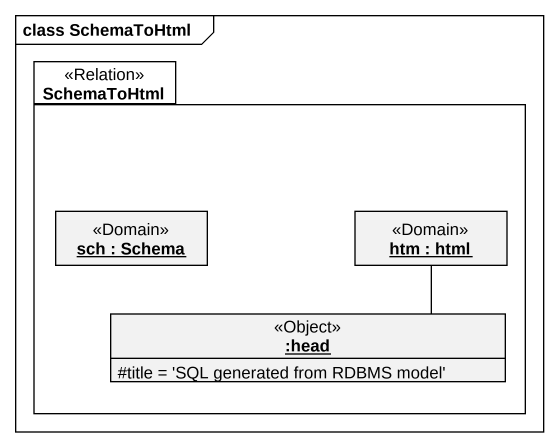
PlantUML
@startuml
mainframe class SchemaToHtml
hide circle
hide empty members
skinparam classAttributeIconSize 0
package SchemaToHtml <<Relation>> {
  object "sch : Schema" as sch <<Domain>>
  object "htm : html" as htm <<Domain>>
  object ":head" as head <<Object>> {
    #title = 'SQL generated from RDBMS model'
  }
}
htm -- head
@enduml
